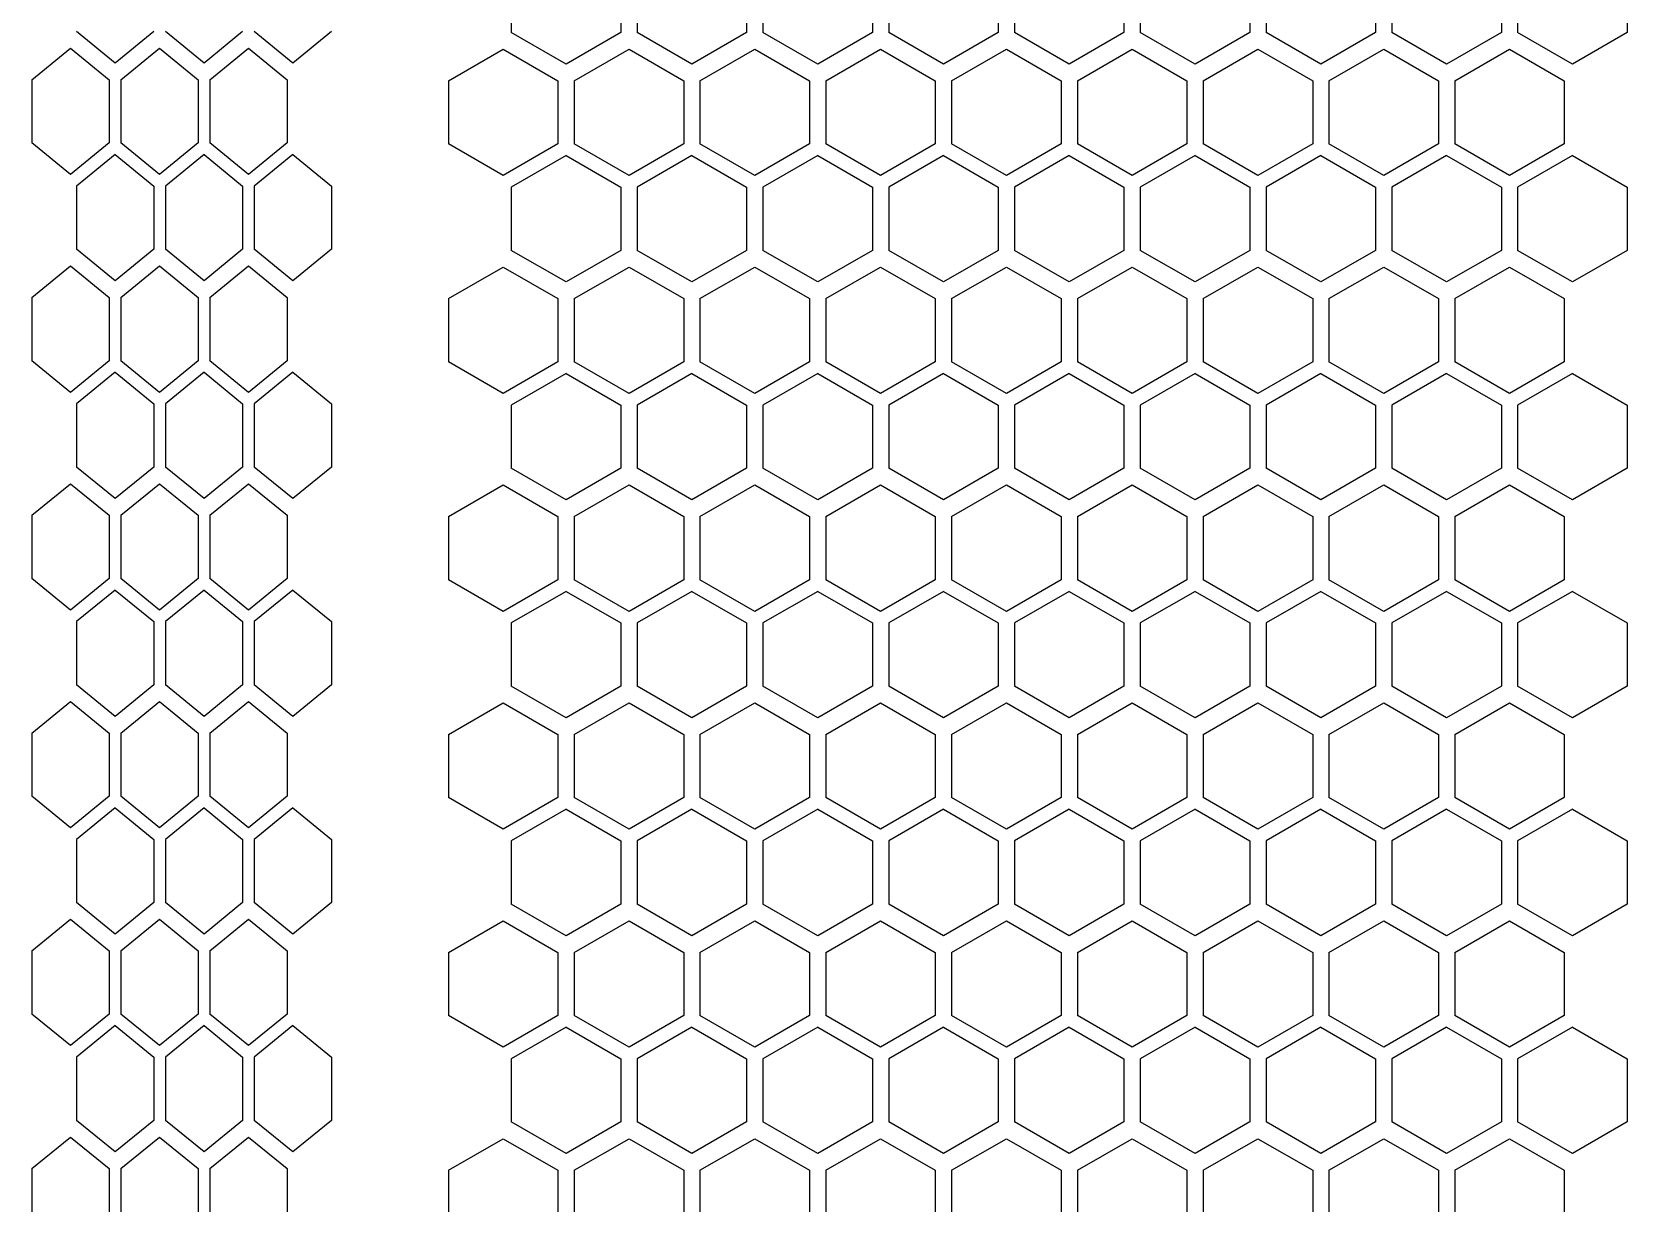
# Model space of a CAD drawing. Header units: millimetres. Extents: x 55614 to 110757, y -66981 to -47484.
# Drawn here: x 78229.6 to 78346.3, y -54762.7 to -54677.1 of the extents above; entities that cross this region are included whole.
import ezdxf

# ---------------------------------------------------------------- set-up
doc = ezdxf.new("R2010")
doc.units = ezdxf.units.MM
doc.layers.add('4215-0412-2-1_0', color=7, linetype='Continuous')
doc.layers.add('THICK', color=7, linetype='Continuous', lineweight=0)

# ---------------------------------------------------------------- blocks, each defined once
blk = doc.blocks.new('RU67I6756')
at = {"layer": '4215-0412-2-1_0', "color": 0, "linetype": 'Continuous'}
for p, q in [((24965.51, 16464.33), (24965.51, 16459.71)), ((24973.52, 16464.33), (24973.52, 16459.71)), ((24974.71, 16464.33), (24974.71, 16459.71)), ((24982.72, 16464.33), (24982.72, 16459.71)), ((24983.91, 16464.33), (24983.91, 16459.71)), ((24991.92, 16464.33), (24991.92, 16459.71)), ((24993.11, 16464.33), (24993.11, 16459.71)), ((25001.12, 16464.33), (25001.12, 16459.71)), ((25002.31, 16464.33), (25002.31, 16459.71)), ((25010.32, 16464.33), (25010.32, 16459.71)), ((25011.51, 16464.33), (25011.51, 16459.71)), ((25019.52, 16464.33), (25019.52, 16459.71)), ((25020.71, 16464.33), (25020.71, 16459.71)), ((25028.72, 16464.33), (25028.72, 16459.71)), ((25029.91, 16464.33), (25029.91, 16459.71)), ((25037.92, 16464.33), (25037.92, 16459.71)), ((25039.11, 16464.33), (25039.11, 16459.71)), ((25047.12, 16464.33), (25047.12, 16459.71)), ((24936.53, 16457.47), (24933.7, 16459.78)), ((24939.36, 16459.78), (24936.53, 16457.47)), ((24943.04, 16457.47), (24940.21, 16459.78)), ((24945.86, 16459.78), (24943.04, 16457.47)), ((24949.54, 16457.47), (24946.71, 16459.78)), ((24952.37, 16459.78), (24949.54, 16457.47)), ((24969.52, 16457.4), (24965.51, 16459.71)), ((24973.52, 16459.71), (24969.52, 16457.4)), ((24978.72, 16457.4), (24974.71, 16459.71)), ((24982.72, 16459.71), (24978.72, 16457.4)), ((24987.92, 16457.4), (24983.91, 16459.71)), ((24991.92, 16459.71), (24987.92, 16457.4)), ((24997.12, 16457.4), (24993.11, 16459.71)), ((25001.12, 16459.71), (24997.12, 16457.4)), ((25006.32, 16457.4), (25002.31, 16459.71)), ((25010.32, 16459.71), (25006.32, 16457.4)), ((25015.52, 16457.4), (25011.51, 16459.71)), ((25019.52, 16459.71), (25015.52, 16457.4)), ((25024.72, 16457.4), (25020.71, 16459.71)), ((25028.72, 16459.71), (25024.72, 16457.4)), ((25033.92, 16457.4), (25029.91, 16459.71)), ((25037.92, 16459.71), (25033.92, 16457.4)), ((25043.12, 16457.4), (25039.11, 16459.71)), ((25047.12, 16459.71), (25043.12, 16457.4)), ((24930.45, 16456.25), (24933.28, 16458.56)), ((24933.28, 16458.56), (24936.11, 16456.25)), ((24936.95, 16456.25), (24939.78, 16458.56)), ((24939.78, 16458.56), (24942.61, 16456.25)), ((24943.46, 16456.25), (24946.29, 16458.56)), ((24946.29, 16458.56), (24949.12, 16456.25)), ((24960.91, 16456.18), (24964.92, 16458.49)), ((24964.92, 16458.49), (24968.92, 16456.18)), ((24970.11, 16456.18), (24974.12, 16458.49)), ((24974.12, 16458.49), (24978.12, 16456.18)), ((24979.31, 16456.18), (24983.32, 16458.49)), ((24983.32, 16458.49), (24987.32, 16456.18)), ((24988.51, 16456.18), (24992.52, 16458.49)), ((24992.52, 16458.49), (24996.52, 16456.18)), ((24997.71, 16456.18), (25001.72, 16458.49)), ((25001.72, 16458.49), (25005.72, 16456.18)), ((25006.91, 16456.18), (25010.92, 16458.49)), ((25010.92, 16458.49), (25014.92, 16456.18)), ((25016.11, 16456.18), (25020.12, 16458.49)), ((25020.12, 16458.49), (25024.12, 16456.18)), ((25025.31, 16456.18), (25029.32, 16458.49)), ((25029.32, 16458.49), (25033.32, 16456.18)), ((25034.51, 16456.18), (25038.52, 16458.49)), ((25038.52, 16458.49), (25042.52, 16456.18)), ((24930.45, 16456.25), (24930.45, 16451.63)), ((24936.11, 16456.25), (24936.11, 16451.63)), ((24936.95, 16456.25), (24936.95, 16451.63)), ((24942.61, 16456.25), (24942.61, 16451.63)), ((24943.46, 16456.25), (24943.46, 16451.63)), ((24949.12, 16456.25), (24949.12, 16451.63)), ((24960.91, 16456.18), (24960.91, 16451.56)), ((24968.92, 16456.18), (24968.92, 16451.56)), ((24970.11, 16456.18), (24970.11, 16451.56)), ((24978.12, 16456.18), (24978.12, 16451.56)), ((24979.31, 16456.18), (24979.31, 16451.56)), ((24987.32, 16456.18), (24987.32, 16451.56)), ((24988.51, 16456.18), (24988.51, 16451.56)), ((24996.52, 16456.18), (24996.52, 16451.56)), ((24997.71, 16456.18), (24997.71, 16451.56)), ((25005.72, 16456.18), (25005.72, 16451.56)), ((25006.91, 16456.18), (25006.91, 16451.56)), ((25014.92, 16456.18), (25014.92, 16451.56)), ((25016.11, 16456.18), (25016.11, 16451.56)), ((25024.12, 16456.18), (25024.12, 16451.56)), ((25025.31, 16456.18), (25025.31, 16451.56)), ((25033.32, 16456.18), (25033.32, 16451.56)), ((25034.51, 16456.18), (25034.51, 16451.56)), ((25042.52, 16456.18), (25042.52, 16451.56)), ((24933.28, 16449.32), (24930.45, 16451.63)), ((24936.11, 16451.63), (24933.28, 16449.32)), ((24939.78, 16449.32), (24936.95, 16451.63)), ((24942.61, 16451.63), (24939.78, 16449.32)), ((24946.29, 16449.32), (24943.46, 16451.63)), ((24949.12, 16451.63), (24946.29, 16449.32)), ((24964.92, 16449.25), (24960.91, 16451.56)), ((24968.92, 16451.56), (24964.92, 16449.25)), ((24974.12, 16449.25), (24970.11, 16451.56)), ((24978.12, 16451.56), (24974.12, 16449.25)), ((24983.32, 16449.25), (24979.31, 16451.56)), ((24987.32, 16451.56), (24983.32, 16449.25)), ((24992.52, 16449.25), (24988.51, 16451.56)), ((24996.52, 16451.56), (24992.52, 16449.25)), ((25001.72, 16449.25), (24997.71, 16451.56)), ((25005.72, 16451.56), (25001.72, 16449.25)), ((25010.92, 16449.25), (25006.91, 16451.56)), ((25014.92, 16451.56), (25010.92, 16449.25)), ((25020.12, 16449.25), (25016.11, 16451.56)), ((25024.12, 16451.56), (25020.12, 16449.25)), ((25029.32, 16449.25), (25025.31, 16451.56)), ((25033.32, 16451.56), (25029.32, 16449.25)), ((25038.52, 16449.25), (25034.51, 16451.56)), ((25042.52, 16451.56), (25038.52, 16449.25)), ((24936.53, 16450.79), (24933.7, 16448.48)), ((24936.53, 16450.79), (24939.36, 16448.48)), ((24943.04, 16450.79), (24940.21, 16448.48)), ((24943.04, 16450.79), (24945.86, 16448.48)), ((24949.54, 16450.79), (24946.71, 16448.48)), ((24949.54, 16450.79), (24952.37, 16448.48)), ((24969.52, 16450.71), (24965.51, 16448.4)), ((24969.52, 16450.71), (24973.52, 16448.4)), ((24978.72, 16450.71), (24974.71, 16448.4)), ((24978.72, 16450.71), (24982.72, 16448.4)), ((24987.92, 16450.71), (24983.91, 16448.4)), ((24987.92, 16450.71), (24991.92, 16448.4)), ((24997.12, 16450.71), (24993.11, 16448.4)), ((24997.12, 16450.71), (25001.12, 16448.4)), ((25006.32, 16450.71), (25002.31, 16448.4)), ((25006.32, 16450.71), (25010.32, 16448.4)), ((25015.52, 16450.71), (25011.51, 16448.4)), ((25015.52, 16450.71), (25019.52, 16448.4)), ((25024.72, 16450.71), (25020.71, 16448.4)), ((25024.72, 16450.71), (25028.72, 16448.4)), ((25033.92, 16450.71), (25029.91, 16448.4)), ((25033.92, 16450.71), (25037.92, 16448.4)), ((25043.12, 16450.71), (25039.11, 16448.4)), ((25043.12, 16450.71), (25047.12, 16448.4)), ((24933.7, 16448.48), (24933.7, 16443.86)), ((24939.36, 16448.48), (24939.36, 16443.86)), ((24940.21, 16448.48), (24940.21, 16443.86)), ((24945.86, 16448.48), (24945.86, 16443.86)), ((24946.71, 16448.48), (24946.71, 16443.86)), ((24952.37, 16448.48), (24952.37, 16443.86)), ((24965.51, 16448.4), (24965.51, 16443.78)), ((24973.52, 16448.4), (24973.52, 16443.78)), ((24974.71, 16448.4), (24974.71, 16443.78)), ((24982.72, 16448.4), (24982.72, 16443.78)), ((24983.91, 16448.4), (24983.91, 16443.78)), ((24991.92, 16448.4), (24991.92, 16443.78)), ((24993.11, 16448.4), (24993.11, 16443.78)), ((25001.12, 16448.4), (25001.12, 16443.78)), ((25002.31, 16448.4), (25002.31, 16443.78)), ((25010.32, 16448.4), (25010.32, 16443.78)), ((25011.51, 16448.4), (25011.51, 16443.78)), ((25019.52, 16448.4), (25019.52, 16443.78)), ((25020.71, 16448.4), (25020.71, 16443.78)), ((25028.72, 16448.4), (25028.72, 16443.78)), ((25029.91, 16448.4), (25029.91, 16443.78)), ((25037.92, 16448.4), (25037.92, 16443.78)), ((25039.11, 16448.4), (25039.11, 16443.78)), ((25047.12, 16448.4), (25047.12, 16443.78)), ((24936.53, 16441.55), (24933.7, 16443.86)), ((24939.36, 16443.86), (24936.53, 16441.55)), ((24943.04, 16441.55), (24940.21, 16443.86)), ((24945.86, 16443.86), (24943.04, 16441.55)), ((24949.54, 16441.55), (24946.71, 16443.86)), ((24952.37, 16443.86), (24949.54, 16441.55)), ((24969.52, 16441.47), (24965.51, 16443.78)), ((24973.52, 16443.78), (24969.52, 16441.47)), ((24978.72, 16441.47), (24974.71, 16443.78)), ((24982.72, 16443.78), (24978.72, 16441.47)), ((24987.92, 16441.47), (24983.91, 16443.78)), ((24991.92, 16443.78), (24987.92, 16441.47)), ((24997.12, 16441.47), (24993.11, 16443.78)), ((25001.12, 16443.78), (24997.12, 16441.47)), ((25006.32, 16441.47), (25002.31, 16443.78)), ((25010.32, 16443.78), (25006.32, 16441.47)), ((25015.52, 16441.47), (25011.51, 16443.78)), ((25019.52, 16443.78), (25015.52, 16441.47)), ((25024.72, 16441.47), (25020.71, 16443.78)), ((25028.72, 16443.78), (25024.72, 16441.47)), ((25033.92, 16441.47), (25029.91, 16443.78)), ((25037.92, 16443.78), (25033.92, 16441.47)), ((25043.12, 16441.47), (25039.11, 16443.78)), ((25047.12, 16443.78), (25043.12, 16441.47)), ((24930.45, 16440.33), (24933.28, 16442.64)), ((24933.28, 16442.64), (24936.11, 16440.33)), ((24936.95, 16440.33), (24939.78, 16442.64)), ((24939.78, 16442.64), (24942.61, 16440.33)), ((24943.46, 16440.33), (24946.29, 16442.64)), ((24946.29, 16442.64), (24949.12, 16440.33)), ((24960.91, 16440.25), (24964.92, 16442.56)), ((24964.92, 16442.56), (24968.92, 16440.25)), ((24970.11, 16440.25), (24974.12, 16442.56)), ((24974.12, 16442.56), (24978.12, 16440.25)), ((24979.31, 16440.25), (24983.32, 16442.56)), ((24983.32, 16442.56), (24987.32, 16440.25)), ((24988.51, 16440.25), (24992.52, 16442.56)), ((24992.52, 16442.56), (24996.52, 16440.25)), ((24997.71, 16440.25), (25001.72, 16442.56)), ((25001.72, 16442.56), (25005.72, 16440.25)), ((25006.91, 16440.25), (25010.92, 16442.56)), ((25010.92, 16442.56), (25014.92, 16440.25)), ((25016.11, 16440.25), (25020.12, 16442.56)), ((25020.12, 16442.56), (25024.12, 16440.25)), ((25025.31, 16440.25), (25029.32, 16442.56)), ((25029.32, 16442.56), (25033.32, 16440.25)), ((25034.51, 16440.25), (25038.52, 16442.56)), ((25038.52, 16442.56), (25042.52, 16440.25)), ((24930.45, 16440.33), (24930.45, 16435.71)), ((24936.11, 16440.33), (24936.11, 16435.71)), ((24936.95, 16440.33), (24936.95, 16435.71)), ((24942.61, 16440.33), (24942.61, 16435.71)), ((24943.46, 16440.33), (24943.46, 16435.71)), ((24949.12, 16440.33), (24949.12, 16435.71)), ((24960.91, 16440.25), (24960.91, 16435.63)), ((24968.92, 16440.25), (24968.92, 16435.63)), ((24970.11, 16440.25), (24970.11, 16435.63)), ((24978.12, 16440.25), (24978.12, 16435.63)), ((24979.31, 16440.25), (24979.31, 16435.63)), ((24987.32, 16440.25), (24987.32, 16435.63)), ((24988.51, 16440.25), (24988.51, 16435.63)), ((24996.52, 16440.25), (24996.52, 16435.63)), ((24997.71, 16440.25), (24997.71, 16435.63)), ((25005.72, 16440.25), (25005.72, 16435.63)), ((25006.91, 16440.25), (25006.91, 16435.63)), ((25014.92, 16440.25), (25014.92, 16435.63)), ((25016.11, 16440.25), (25016.11, 16435.63)), ((25024.12, 16440.25), (25024.12, 16435.63)), ((25025.31, 16440.25), (25025.31, 16435.63)), ((25033.32, 16440.25), (25033.32, 16435.63)), ((25034.51, 16440.25), (25034.51, 16435.63)), ((25042.52, 16440.25), (25042.52, 16435.63)), ((24933.28, 16433.4), (24930.45, 16435.71)), ((24936.11, 16435.71), (24933.28, 16433.4)), ((24939.78, 16433.4), (24936.95, 16435.71)), ((24942.61, 16435.71), (24939.78, 16433.4)), ((24946.29, 16433.4), (24943.46, 16435.71)), ((24949.12, 16435.71), (24946.29, 16433.4)), ((24964.92, 16433.32), (24960.91, 16435.63)), ((24968.92, 16435.63), (24964.92, 16433.32)), ((24974.12, 16433.32), (24970.11, 16435.63)), ((24978.12, 16435.63), (24974.12, 16433.32)), ((24983.32, 16433.32), (24979.31, 16435.63)), ((24987.32, 16435.63), (24983.32, 16433.32)), ((24992.52, 16433.32), (24988.51, 16435.63)), ((24996.52, 16435.63), (24992.52, 16433.32)), ((25001.72, 16433.32), (24997.71, 16435.63)), ((25005.72, 16435.63), (25001.72, 16433.32)), ((25010.92, 16433.32), (25006.91, 16435.63)), ((25014.92, 16435.63), (25010.92, 16433.32)), ((25020.12, 16433.32), (25016.11, 16435.63)), ((25024.12, 16435.63), (25020.12, 16433.32)), ((25029.32, 16433.32), (25025.31, 16435.63)), ((25033.32, 16435.63), (25029.32, 16433.32)), ((25038.52, 16433.32), (25034.51, 16435.63)), ((25042.52, 16435.63), (25038.52, 16433.32)), ((24936.53, 16434.87), (24933.7, 16432.56)), ((24936.53, 16434.87), (24939.36, 16432.56)), ((24943.04, 16434.87), (24940.21, 16432.56)), ((24943.04, 16434.87), (24945.86, 16432.56)), ((24949.54, 16434.87), (24946.71, 16432.56)), ((24949.54, 16434.87), (24952.37, 16432.56)), ((24969.52, 16434.78), (24965.51, 16432.47)), ((24969.52, 16434.78), (24973.52, 16432.47)), ((24978.72, 16434.78), (24974.71, 16432.47)), ((24978.72, 16434.78), (24982.72, 16432.47)), ((24987.92, 16434.78), (24983.91, 16432.47)), ((24987.92, 16434.78), (24991.92, 16432.47)), ((24997.12, 16434.78), (24993.11, 16432.47)), ((24997.12, 16434.78), (25001.12, 16432.47)), ((25006.32, 16434.78), (25002.31, 16432.47)), ((25006.32, 16434.78), (25010.32, 16432.47)), ((25015.52, 16434.78), (25011.51, 16432.47)), ((25015.52, 16434.78), (25019.52, 16432.47)), ((25024.72, 16434.78), (25020.71, 16432.47)), ((25024.72, 16434.78), (25028.72, 16432.47)), ((25033.92, 16434.78), (25029.91, 16432.47)), ((25033.92, 16434.78), (25037.92, 16432.47)), ((25043.12, 16434.78), (25039.11, 16432.47)), ((25043.12, 16434.78), (25047.12, 16432.47)), ((24933.7, 16432.56), (24933.7, 16427.94)), ((24939.36, 16432.56), (24939.36, 16427.94)), ((24940.21, 16432.56), (24940.21, 16427.94)), ((24945.86, 16432.56), (24945.86, 16427.94)), ((24946.71, 16432.56), (24946.71, 16427.94)), ((24952.37, 16432.56), (24952.37, 16427.94)), ((24965.51, 16432.47), (24965.51, 16427.85)), ((24973.52, 16432.47), (24973.52, 16427.85)), ((24974.71, 16432.47), (24974.71, 16427.85)), ((24982.72, 16432.47), (24982.72, 16427.85)), ((24983.91, 16432.47), (24983.91, 16427.85)), ((24991.92, 16432.47), (24991.92, 16427.85)), ((24993.11, 16432.47), (24993.11, 16427.85)), ((25001.12, 16432.47), (25001.12, 16427.85)), ((25002.31, 16432.47), (25002.31, 16427.85)), ((25010.32, 16432.47), (25010.32, 16427.85)), ((25011.51, 16432.47), (25011.51, 16427.85)), ((25019.52, 16432.47), (25019.52, 16427.85)), ((25020.71, 16432.47), (25020.71, 16427.85)), ((25028.72, 16432.47), (25028.72, 16427.85)), ((25029.91, 16432.47), (25029.91, 16427.85)), ((25037.92, 16432.47), (25037.92, 16427.85)), ((25039.11, 16432.47), (25039.11, 16427.85)), ((25047.12, 16432.47), (25047.12, 16427.85)), ((24936.53, 16425.63), (24933.7, 16427.94)), ((24939.36, 16427.94), (24936.53, 16425.63)), ((24943.04, 16425.63), (24940.21, 16427.94)), ((24945.86, 16427.94), (24943.04, 16425.63)), ((24949.54, 16425.63), (24946.71, 16427.94)), ((24952.37, 16427.94), (24949.54, 16425.63)), ((24969.52, 16425.54), (24965.51, 16427.85)), ((24973.52, 16427.85), (24969.52, 16425.54)), ((24978.72, 16425.54), (24974.71, 16427.85)), ((24982.72, 16427.85), (24978.72, 16425.54)), ((24987.92, 16425.54), (24983.91, 16427.85)), ((24991.92, 16427.85), (24987.92, 16425.54)), ((24997.12, 16425.54), (24993.11, 16427.85)), ((25001.12, 16427.85), (24997.12, 16425.54)), ((25006.32, 16425.54), (25002.31, 16427.85)), ((25010.32, 16427.85), (25006.32, 16425.54)), ((25015.52, 16425.54), (25011.51, 16427.85)), ((25019.52, 16427.85), (25015.52, 16425.54)), ((25024.72, 16425.54), (25020.71, 16427.85)), ((25028.72, 16427.85), (25024.72, 16425.54)), ((25033.92, 16425.54), (25029.91, 16427.85)), ((25037.92, 16427.85), (25033.92, 16425.54)), ((25043.12, 16425.54), (25039.11, 16427.85)), ((25047.12, 16427.85), (25043.12, 16425.54)), ((24930.45, 16424.41), (24933.28, 16426.72)), ((24933.28, 16426.72), (24936.11, 16424.41)), ((24936.95, 16424.41), (24939.78, 16426.72)), ((24939.78, 16426.72), (24942.61, 16424.41)), ((24943.46, 16424.41), (24946.29, 16426.72)), ((24946.29, 16426.72), (24949.12, 16424.41)), ((24960.91, 16424.32), (24964.92, 16426.63)), ((24964.92, 16426.63), (24968.92, 16424.32)), ((24970.11, 16424.32), (24974.12, 16426.63)), ((24974.12, 16426.63), (24978.12, 16424.32)), ((24979.31, 16424.32), (24983.32, 16426.63)), ((24983.32, 16426.63), (24987.32, 16424.32)), ((24988.51, 16424.32), (24992.52, 16426.63)), ((24992.52, 16426.63), (24996.52, 16424.32)), ((24997.71, 16424.32), (25001.72, 16426.63)), ((25001.72, 16426.63), (25005.72, 16424.32)), ((25006.91, 16424.32), (25010.92, 16426.63)), ((25010.92, 16426.63), (25014.92, 16424.32)), ((25016.11, 16424.32), (25020.12, 16426.63)), ((25020.12, 16426.63), (25024.12, 16424.32)), ((25025.31, 16424.32), (25029.32, 16426.63)), ((25029.32, 16426.63), (25033.32, 16424.32)), ((25034.51, 16424.32), (25038.52, 16426.63)), ((25038.52, 16426.63), (25042.52, 16424.32)), ((24930.45, 16424.41), (24930.45, 16419.79)), ((24936.11, 16424.41), (24936.11, 16419.79)), ((24936.95, 16424.41), (24936.95, 16419.79)), ((24942.61, 16424.41), (24942.61, 16419.79)), ((24943.46, 16424.41), (24943.46, 16419.79)), ((24949.12, 16424.41), (24949.12, 16419.79)), ((24960.91, 16424.32), (24960.91, 16419.7)), ((24968.92, 16424.32), (24968.92, 16419.7)), ((24970.11, 16424.32), (24970.11, 16419.7)), ((24978.12, 16424.32), (24978.12, 16419.7)), ((24979.31, 16424.32), (24979.31, 16419.7)), ((24987.32, 16424.32), (24987.32, 16419.7)), ((24988.51, 16424.32), (24988.51, 16419.7)), ((24996.52, 16424.32), (24996.52, 16419.7)), ((24997.71, 16424.32), (24997.71, 16419.7)), ((25005.72, 16424.32), (25005.72, 16419.7)), ((25006.91, 16424.32), (25006.91, 16419.7)), ((25014.92, 16424.32), (25014.92, 16419.7)), ((25016.11, 16424.32), (25016.11, 16419.7)), ((25024.12, 16424.32), (25024.12, 16419.7)), ((25025.31, 16424.32), (25025.31, 16419.7)), ((25033.32, 16424.32), (25033.32, 16419.7)), ((25034.51, 16424.32), (25034.51, 16419.7)), ((25042.52, 16424.32), (25042.52, 16419.7)), ((24933.28, 16417.48), (24930.45, 16419.79)), ((24936.11, 16419.79), (24933.28, 16417.48)), ((24936.53, 16418.95), (24933.7, 16416.64)), ((24936.53, 16418.95), (24939.36, 16416.64)), ((24939.78, 16417.48), (24936.95, 16419.79)), ((24942.61, 16419.79), (24939.78, 16417.48)), ((24943.04, 16418.95), (24940.21, 16416.64)), ((24943.04, 16418.95), (24945.86, 16416.64)), ((24946.29, 16417.48), (24943.46, 16419.79)), ((24949.12, 16419.79), (24946.29, 16417.48)), ((24949.54, 16418.95), (24946.71, 16416.64)), ((24949.54, 16418.95), (24952.37, 16416.64)), ((24964.92, 16417.39), (24960.91, 16419.7)), ((24968.92, 16419.7), (24964.92, 16417.39)), ((24969.52, 16418.85), (24965.51, 16416.54)), ((24969.52, 16418.85), (24973.52, 16416.54)), ((24974.12, 16417.39), (24970.11, 16419.7)), ((24978.12, 16419.7), (24974.12, 16417.39)), ((24978.72, 16418.85), (24974.71, 16416.54)), ((24978.72, 16418.85), (24982.72, 16416.54)), ((24983.32, 16417.39), (24979.31, 16419.7)), ((24987.32, 16419.7), (24983.32, 16417.39)), ((24987.92, 16418.85), (24983.91, 16416.54)), ((24987.92, 16418.85), (24991.92, 16416.54)), ((24992.52, 16417.39), (24988.51, 16419.7)), ((24996.52, 16419.7), (24992.52, 16417.39)), ((24997.12, 16418.85), (24993.11, 16416.54)), ((24997.12, 16418.85), (25001.12, 16416.54)), ((25001.72, 16417.39), (24997.71, 16419.7)), ((25005.72, 16419.7), (25001.72, 16417.39)), ((25006.32, 16418.85), (25002.31, 16416.54)), ((25006.32, 16418.85), (25010.32, 16416.54)), ((25010.92, 16417.39), (25006.91, 16419.7)), ((25014.92, 16419.7), (25010.92, 16417.39)), ((25015.52, 16418.85), (25011.51, 16416.54)), ((25015.52, 16418.85), (25019.52, 16416.54)), ((25020.12, 16417.39), (25016.11, 16419.7)), ((25024.12, 16419.7), (25020.12, 16417.39)), ((25024.72, 16418.85), (25020.71, 16416.54)), ((25024.72, 16418.85), (25028.72, 16416.54)), ((25029.32, 16417.39), (25025.31, 16419.7)), ((25033.32, 16419.7), (25029.32, 16417.39)), ((25033.92, 16418.85), (25029.91, 16416.54)), ((25033.92, 16418.85), (25037.92, 16416.54)), ((25038.52, 16417.39), (25034.51, 16419.7)), ((25042.52, 16419.7), (25038.52, 16417.39)), ((25043.12, 16418.85), (25039.11, 16416.54)), ((25043.12, 16418.85), (25047.12, 16416.54)), ((24933.7, 16416.64), (24933.7, 16412.02)), ((24939.36, 16416.64), (24939.36, 16412.02)), ((24940.21, 16416.64), (24940.21, 16412.02)), ((24945.86, 16416.64), (24945.86, 16412.02)), ((24946.71, 16416.64), (24946.71, 16412.02)), ((24952.37, 16416.64), (24952.37, 16412.02)), ((24965.51, 16416.54), (24965.51, 16411.92)), ((24973.52, 16416.54), (24973.52, 16411.92)), ((24974.71, 16416.54), (24974.71, 16411.92)), ((24982.72, 16416.54), (24982.72, 16411.92)), ((24983.91, 16416.54), (24983.91, 16411.92)), ((24991.92, 16416.54), (24991.92, 16411.92)), ((24993.11, 16416.54), (24993.11, 16411.92)), ((25001.12, 16416.54), (25001.12, 16411.92)), ((25002.31, 16416.54), (25002.31, 16411.92)), ((25010.32, 16416.54), (25010.32, 16411.92)), ((25011.51, 16416.54), (25011.51, 16411.92)), ((25019.52, 16416.54), (25019.52, 16411.92)), ((25020.71, 16416.54), (25020.71, 16411.92)), ((25028.72, 16416.54), (25028.72, 16411.92)), ((25029.91, 16416.54), (25029.91, 16411.92)), ((25037.92, 16416.54), (25037.92, 16411.92)), ((25039.11, 16416.54), (25039.11, 16411.92)), ((25047.12, 16416.54), (25047.12, 16411.92)), ((24936.53, 16409.71), (24933.7, 16412.02)), ((24939.36, 16412.02), (24936.53, 16409.71)), ((24943.04, 16409.71), (24940.21, 16412.02)), ((24945.86, 16412.02), (24943.04, 16409.71)), ((24949.54, 16409.71), (24946.71, 16412.02)), ((24952.37, 16412.02), (24949.54, 16409.71)), ((24969.52, 16409.61), (24965.51, 16411.92)), ((24973.52, 16411.92), (24969.52, 16409.61)), ((24978.72, 16409.61), (24974.71, 16411.92)), ((24982.72, 16411.92), (24978.72, 16409.61)), ((24987.92, 16409.61), (24983.91, 16411.92)), ((24991.92, 16411.92), (24987.92, 16409.61)), ((24997.12, 16409.61), (24993.11, 16411.92)), ((25001.12, 16411.92), (24997.12, 16409.61)), ((25006.32, 16409.61), (25002.31, 16411.92)), ((25010.32, 16411.92), (25006.32, 16409.61)), ((25015.52, 16409.61), (25011.51, 16411.92)), ((25019.52, 16411.92), (25015.52, 16409.61)), ((25024.72, 16409.61), (25020.71, 16411.92)), ((25028.72, 16411.92), (25024.72, 16409.61)), ((25033.92, 16409.61), (25029.91, 16411.92)), ((25037.92, 16411.92), (25033.92, 16409.61)), ((25043.12, 16409.61), (25039.11, 16411.92)), ((25047.12, 16411.92), (25043.12, 16409.61)), ((24930.45, 16408.49), (24933.28, 16410.8)), ((24933.28, 16410.8), (24936.11, 16408.49)), ((24936.95, 16408.49), (24939.78, 16410.8)), ((24939.78, 16410.8), (24942.61, 16408.49)), ((24943.46, 16408.49), (24946.29, 16410.8)), ((24946.29, 16410.8), (24949.12, 16408.49)), ((24960.91, 16408.39), (24964.92, 16410.7)), ((24964.92, 16410.7), (24968.92, 16408.39)), ((24970.11, 16408.39), (24974.12, 16410.7)), ((24974.12, 16410.7), (24978.12, 16408.39)), ((24979.31, 16408.39), (24983.32, 16410.7)), ((24983.32, 16410.7), (24987.32, 16408.39)), ((24988.51, 16408.39), (24992.52, 16410.7)), ((24992.52, 16410.7), (24996.52, 16408.39)), ((24997.71, 16408.39), (25001.72, 16410.7)), ((25001.72, 16410.7), (25005.72, 16408.39)), ((25006.91, 16408.39), (25010.92, 16410.7)), ((25010.92, 16410.7), (25014.92, 16408.39)), ((25016.11, 16408.39), (25020.12, 16410.7)), ((25020.12, 16410.7), (25024.12, 16408.39)), ((25025.31, 16408.39), (25029.32, 16410.7)), ((25029.32, 16410.7), (25033.32, 16408.39)), ((25034.51, 16408.39), (25038.52, 16410.7)), ((25038.52, 16410.7), (25042.52, 16408.39)), ((24930.45, 16408.49), (24930.45, 16403.87)), ((24936.11, 16408.49), (24936.11, 16403.87)), ((24936.95, 16408.49), (24936.95, 16403.87)), ((24942.61, 16408.49), (24942.61, 16403.87)), ((24943.46, 16408.49), (24943.46, 16403.87)), ((24949.12, 16408.49), (24949.12, 16403.87)), ((24960.91, 16408.39), (24960.91, 16403.77)), ((24968.92, 16408.39), (24968.92, 16403.77)), ((24970.11, 16408.39), (24970.11, 16403.77)), ((24978.12, 16408.39), (24978.12, 16403.77)), ((24979.31, 16408.39), (24979.31, 16403.77)), ((24987.32, 16408.39), (24987.32, 16403.77)), ((24988.51, 16408.39), (24988.51, 16403.77)), ((24996.52, 16408.39), (24996.52, 16403.77)), ((24997.71, 16408.39), (24997.71, 16403.77)), ((25005.72, 16408.39), (25005.72, 16403.77)), ((25006.91, 16408.39), (25006.91, 16403.77)), ((25014.92, 16408.39), (25014.92, 16403.77)), ((25016.11, 16408.39), (25016.11, 16403.77)), ((25024.12, 16408.39), (25024.12, 16403.77)), ((25025.31, 16408.39), (25025.31, 16403.77)), ((25033.32, 16408.39), (25033.32, 16403.77)), ((25034.51, 16408.39), (25034.51, 16403.77)), ((25042.52, 16408.39), (25042.52, 16403.77)), ((24933.28, 16401.56), (24930.45, 16403.87)), ((24936.11, 16403.87), (24933.28, 16401.56)), ((24939.78, 16401.56), (24936.95, 16403.87)), ((24942.61, 16403.87), (24939.78, 16401.56)), ((24946.29, 16401.56), (24943.46, 16403.87)), ((24949.12, 16403.87), (24946.29, 16401.56)), ((24964.92, 16401.46), (24960.91, 16403.77)), ((24968.92, 16403.77), (24964.92, 16401.46)), ((24974.12, 16401.46), (24970.11, 16403.77)), ((24978.12, 16403.77), (24974.12, 16401.46)), ((24983.32, 16401.46), (24979.31, 16403.77)), ((24987.32, 16403.77), (24983.32, 16401.46)), ((24992.52, 16401.46), (24988.51, 16403.77)), ((24996.52, 16403.77), (24992.52, 16401.46)), ((25001.72, 16401.46), (24997.71, 16403.77)), ((25005.72, 16403.77), (25001.72, 16401.46)), ((25010.92, 16401.46), (25006.91, 16403.77)), ((25014.92, 16403.77), (25010.92, 16401.46)), ((25020.12, 16401.46), (25016.11, 16403.77)), ((25024.12, 16403.77), (25020.12, 16401.46)), ((25029.32, 16401.46), (25025.31, 16403.77)), ((25033.32, 16403.77), (25029.32, 16401.46)), ((25038.52, 16401.46), (25034.51, 16403.77)), ((25042.52, 16403.77), (25038.52, 16401.46)), ((24936.53, 16403.03), (24933.7, 16400.72)), ((24936.53, 16403.03), (24939.36, 16400.72)), ((24943.04, 16403.03), (24940.21, 16400.72)), ((24943.04, 16403.03), (24945.86, 16400.72)), ((24949.54, 16403.03), (24946.71, 16400.72)), ((24949.54, 16403.03), (24952.37, 16400.72)), ((24969.52, 16402.92), (24965.51, 16400.61)), ((24969.52, 16402.92), (24973.52, 16400.61)), ((24978.72, 16402.92), (24974.71, 16400.61)), ((24978.72, 16402.92), (24982.72, 16400.61)), ((24987.92, 16402.92), (24983.91, 16400.61)), ((24987.92, 16402.92), (24991.92, 16400.61)), ((24997.12, 16402.92), (24993.11, 16400.61)), ((24997.12, 16402.92), (25001.12, 16400.61)), ((25006.32, 16402.92), (25002.31, 16400.61)), ((25006.32, 16402.92), (25010.32, 16400.61)), ((25015.52, 16402.92), (25011.51, 16400.61)), ((25015.52, 16402.92), (25019.52, 16400.61)), ((25024.72, 16402.92), (25020.71, 16400.61)), ((25024.72, 16402.92), (25028.72, 16400.61)), ((25033.92, 16402.92), (25029.91, 16400.61)), ((25033.92, 16402.92), (25037.92, 16400.61)), ((25043.12, 16402.92), (25039.11, 16400.61)), ((25043.12, 16402.92), (25047.12, 16400.61)), ((24933.7, 16400.72), (24933.7, 16396.1)), ((24939.36, 16400.72), (24939.36, 16396.1)), ((24940.21, 16400.72), (24940.21, 16396.1)), ((24945.86, 16400.72), (24945.86, 16396.1)), ((24946.71, 16400.72), (24946.71, 16396.1)), ((24952.37, 16400.72), (24952.37, 16396.1)), ((24965.51, 16400.61), (24965.51, 16395.99)), ((24973.52, 16400.61), (24973.52, 16395.99)), ((24974.71, 16400.61), (24974.71, 16395.99)), ((24982.72, 16400.61), (24982.72, 16395.99)), ((24983.91, 16400.61), (24983.91, 16395.99)), ((24991.92, 16400.61), (24991.92, 16395.99)), ((24993.11, 16400.61), (24993.11, 16395.99)), ((25001.12, 16400.61), (25001.12, 16395.99)), ((25002.31, 16400.61), (25002.31, 16395.99)), ((25010.32, 16400.61), (25010.32, 16395.99)), ((25011.51, 16400.61), (25011.51, 16395.99)), ((25019.52, 16400.61), (25019.52, 16395.99)), ((25020.71, 16400.61), (25020.71, 16395.99)), ((25028.72, 16400.61), (25028.72, 16395.99)), ((25029.91, 16400.61), (25029.91, 16395.99)), ((25037.92, 16400.61), (25037.92, 16395.99)), ((25039.11, 16400.61), (25039.11, 16395.99)), ((25047.12, 16400.61), (25047.12, 16395.99)), ((24936.53, 16393.79), (24933.7, 16396.1)), ((24939.36, 16396.1), (24936.53, 16393.79)), ((24943.04, 16393.79), (24940.21, 16396.1)), ((24945.86, 16396.1), (24943.04, 16393.79)), ((24949.54, 16393.79), (24946.71, 16396.1)), ((24952.37, 16396.1), (24949.54, 16393.79)), ((24969.52, 16393.68), (24965.51, 16395.99)), ((24973.52, 16395.99), (24969.52, 16393.68)), ((24978.72, 16393.68), (24974.71, 16395.99)), ((24982.72, 16395.99), (24978.72, 16393.68)), ((24987.92, 16393.68), (24983.91, 16395.99)), ((24991.92, 16395.99), (24987.92, 16393.68)), ((24997.12, 16393.68), (24993.11, 16395.99)), ((25001.12, 16395.99), (24997.12, 16393.68)), ((25006.32, 16393.68), (25002.31, 16395.99)), ((25010.32, 16395.99), (25006.32, 16393.68)), ((25015.52, 16393.68), (25011.51, 16395.99)), ((25019.52, 16395.99), (25015.52, 16393.68)), ((25024.72, 16393.68), (25020.71, 16395.99)), ((25028.72, 16395.99), (25024.72, 16393.68)), ((25033.92, 16393.68), (25029.91, 16395.99)), ((25037.92, 16395.99), (25033.92, 16393.68)), ((25043.12, 16393.68), (25039.11, 16395.99)), ((25047.12, 16395.99), (25043.12, 16393.68)), ((24930.45, 16392.57), (24933.28, 16394.88)), ((24933.28, 16394.88), (24936.11, 16392.57)), ((24936.95, 16392.57), (24939.78, 16394.88)), ((24939.78, 16394.88), (24942.61, 16392.57)), ((24943.46, 16392.57), (24946.29, 16394.88)), ((24946.29, 16394.88), (24949.12, 16392.57)), ((24960.91, 16392.46), (24964.92, 16394.77)), ((24964.92, 16394.77), (24968.92, 16392.46)), ((24970.11, 16392.46), (24974.12, 16394.77)), ((24974.12, 16394.77), (24978.12, 16392.46)), ((24979.31, 16392.46), (24983.32, 16394.77)), ((24983.32, 16394.77), (24987.32, 16392.46)), ((24988.51, 16392.46), (24992.52, 16394.77)), ((24992.52, 16394.77), (24996.52, 16392.46)), ((24997.71, 16392.46), (25001.72, 16394.77)), ((25001.72, 16394.77), (25005.72, 16392.46)), ((25006.91, 16392.46), (25010.92, 16394.77)), ((25010.92, 16394.77), (25014.92, 16392.46)), ((25016.11, 16392.46), (25020.12, 16394.77)), ((25020.12, 16394.77), (25024.12, 16392.46)), ((25025.31, 16392.46), (25029.32, 16394.77)), ((25029.32, 16394.77), (25033.32, 16392.46)), ((25034.51, 16392.46), (25038.52, 16394.77)), ((25038.52, 16394.77), (25042.52, 16392.46)), ((24930.45, 16392.57), (24930.45, 16387.95)), ((24936.11, 16392.57), (24936.11, 16387.95)), ((24936.95, 16392.57), (24936.95, 16387.95)), ((24942.61, 16392.57), (24942.61, 16387.95)), ((24943.46, 16392.57), (24943.46, 16387.95)), ((24949.12, 16392.57), (24949.12, 16387.95)), ((24960.91, 16392.46), (24960.91, 16387.84)), ((24968.92, 16392.46), (24968.92, 16387.84)), ((24970.11, 16392.46), (24970.11, 16387.84)), ((24978.12, 16392.46), (24978.12, 16387.84)), ((24979.31, 16392.46), (24979.31, 16387.84)), ((24987.32, 16392.46), (24987.32, 16387.84)), ((24988.51, 16392.46), (24988.51, 16387.84)), ((24996.52, 16392.46), (24996.52, 16387.84)), ((24997.71, 16392.46), (24997.71, 16387.84)), ((25005.72, 16392.46), (25005.72, 16387.84)), ((25006.91, 16392.46), (25006.91, 16387.84)), ((25014.92, 16392.46), (25014.92, 16387.84)), ((25016.11, 16392.46), (25016.11, 16387.84)), ((25024.12, 16392.46), (25024.12, 16387.84)), ((25025.31, 16392.46), (25025.31, 16387.84)), ((25033.32, 16392.46), (25033.32, 16387.84)), ((25034.51, 16392.46), (25034.51, 16387.84)), ((25042.52, 16392.46), (25042.52, 16387.84)), ((24933.28, 16385.64), (24930.45, 16387.95)), ((24936.11, 16387.95), (24933.28, 16385.64)), ((24939.78, 16385.64), (24936.95, 16387.95)), ((24942.61, 16387.95), (24939.78, 16385.64)), ((24946.29, 16385.64), (24943.46, 16387.95)), ((24949.12, 16387.95), (24946.29, 16385.64)), ((24964.92, 16385.53), (24960.91, 16387.84)), ((24968.92, 16387.84), (24964.92, 16385.53)), ((24974.12, 16385.53), (24970.11, 16387.84)), ((24978.12, 16387.84), (24974.12, 16385.53)), ((24983.32, 16385.53), (24979.31, 16387.84)), ((24987.32, 16387.84), (24983.32, 16385.53)), ((24992.52, 16385.53), (24988.51, 16387.84)), ((24996.52, 16387.84), (24992.52, 16385.53)), ((25001.72, 16385.53), (24997.71, 16387.84)), ((25005.72, 16387.84), (25001.72, 16385.53)), ((25010.92, 16385.53), (25006.91, 16387.84)), ((25014.92, 16387.84), (25010.92, 16385.53)), ((25020.12, 16385.53), (25016.11, 16387.84)), ((25024.12, 16387.84), (25020.12, 16385.53)), ((25029.32, 16385.53), (25025.31, 16387.84)), ((25033.32, 16387.84), (25029.32, 16385.53)), ((25038.52, 16385.53), (25034.51, 16387.84)), ((25042.52, 16387.84), (25038.52, 16385.53)), ((24936.53, 16387.11), (24933.7, 16384.8)), ((24936.53, 16387.11), (24939.36, 16384.8)), ((24943.04, 16387.11), (24940.21, 16384.8)), ((24943.04, 16387.11), (24945.86, 16384.8)), ((24949.54, 16387.11), (24946.71, 16384.8)), ((24949.54, 16387.11), (24952.37, 16384.8)), ((24969.52, 16386.99), (24965.51, 16384.68)), ((24969.52, 16386.99), (24973.52, 16384.68)), ((24978.72, 16386.99), (24974.71, 16384.68)), ((24978.72, 16386.99), (24982.72, 16384.68)), ((24987.92, 16386.99), (24983.91, 16384.68)), ((24987.92, 16386.99), (24991.92, 16384.68)), ((24997.12, 16386.99), (24993.11, 16384.68)), ((24997.12, 16386.99), (25001.12, 16384.68)), ((25006.32, 16386.99), (25002.31, 16384.68)), ((25006.32, 16386.99), (25010.32, 16384.68)), ((25015.52, 16386.99), (25011.51, 16384.68)), ((25015.52, 16386.99), (25019.52, 16384.68)), ((25024.72, 16386.99), (25020.71, 16384.68)), ((25024.72, 16386.99), (25028.72, 16384.68)), ((25033.92, 16386.99), (25029.91, 16384.68)), ((25033.92, 16386.99), (25037.92, 16384.68)), ((25043.12, 16386.99), (25039.11, 16384.68)), ((25043.12, 16386.99), (25047.12, 16384.68)), ((24933.7, 16384.8), (24933.7, 16380.18)), ((24939.36, 16384.8), (24939.36, 16380.18)), ((24940.21, 16384.8), (24940.21, 16380.18)), ((24945.86, 16384.8), (24945.86, 16380.18)), ((24946.71, 16384.8), (24946.71, 16380.18)), ((24952.37, 16384.8), (24952.37, 16380.18)), ((24965.51, 16384.68), (24965.51, 16380.06)), ((24973.52, 16384.68), (24973.52, 16380.06)), ((24974.71, 16384.68), (24974.71, 16380.06)), ((24982.72, 16384.68), (24982.72, 16380.06)), ((24983.91, 16384.68), (24983.91, 16380.06)), ((24991.92, 16384.68), (24991.92, 16380.06)), ((24993.11, 16384.68), (24993.11, 16380.06)), ((25001.12, 16384.68), (25001.12, 16380.06)), ((25002.31, 16384.68), (25002.31, 16380.06)), ((25010.32, 16384.68), (25010.32, 16380.06)), ((25011.51, 16384.68), (25011.51, 16380.06)), ((25019.52, 16384.68), (25019.52, 16380.06)), ((25020.71, 16384.68), (25020.71, 16380.06)), ((25028.72, 16384.68), (25028.72, 16380.06)), ((25029.91, 16384.68), (25029.91, 16380.06)), ((25037.92, 16384.68), (25037.92, 16380.06)), ((25039.11, 16384.68), (25039.11, 16380.06)), ((25047.12, 16384.68), (25047.12, 16380.06)), ((24936.53, 16377.87), (24933.7, 16380.18)), ((24939.36, 16380.18), (24936.53, 16377.87)), ((24943.04, 16377.87), (24940.21, 16380.18)), ((24945.86, 16380.18), (24943.04, 16377.87)), ((24949.54, 16377.87), (24946.71, 16380.18)), ((24952.37, 16380.18), (24949.54, 16377.87)), ((24969.52, 16377.75), (24965.51, 16380.06)), ((24973.52, 16380.06), (24969.52, 16377.75)), ((24978.72, 16377.75), (24974.71, 16380.06)), ((24982.72, 16380.06), (24978.72, 16377.75)), ((24987.92, 16377.75), (24983.91, 16380.06)), ((24991.92, 16380.06), (24987.92, 16377.75)), ((24997.12, 16377.75), (24993.11, 16380.06)), ((25001.12, 16380.06), (24997.12, 16377.75)), ((25006.32, 16377.75), (25002.31, 16380.06)), ((25010.32, 16380.06), (25006.32, 16377.75)), ((25015.52, 16377.75), (25011.51, 16380.06)), ((25019.52, 16380.06), (25015.52, 16377.75)), ((25024.72, 16377.75), (25020.71, 16380.06)), ((25028.72, 16380.06), (25024.72, 16377.75)), ((25033.92, 16377.75), (25029.91, 16380.06)), ((25037.92, 16380.06), (25033.92, 16377.75)), ((25043.12, 16377.75), (25039.11, 16380.06)), ((25047.12, 16380.06), (25043.12, 16377.75)), ((24930.45, 16376.65), (24933.28, 16378.96)), ((24933.28, 16378.96), (24936.11, 16376.65)), ((24936.95, 16376.65), (24939.78, 16378.96)), ((24939.78, 16378.96), (24942.61, 16376.65)), ((24943.46, 16376.65), (24946.29, 16378.96)), ((24946.29, 16378.96), (24949.12, 16376.65)), ((24960.91, 16376.53), (24964.92, 16378.84)), ((24964.92, 16378.84), (24968.92, 16376.53)), ((24970.11, 16376.53), (24974.12, 16378.84)), ((24974.12, 16378.84), (24978.12, 16376.53)), ((24979.31, 16376.53), (24983.32, 16378.84)), ((24983.32, 16378.84), (24987.32, 16376.53)), ((24988.51, 16376.53), (24992.52, 16378.84)), ((24992.52, 16378.84), (24996.52, 16376.53)), ((24997.71, 16376.53), (25001.72, 16378.84)), ((25001.72, 16378.84), (25005.72, 16376.53)), ((25006.91, 16376.53), (25010.92, 16378.84)), ((25010.92, 16378.84), (25014.92, 16376.53)), ((25016.11, 16376.53), (25020.12, 16378.84)), ((25020.12, 16378.84), (25024.12, 16376.53)), ((25025.31, 16376.53), (25029.32, 16378.84)), ((25029.32, 16378.84), (25033.32, 16376.53)), ((25034.51, 16376.53), (25038.52, 16378.84)), ((25038.52, 16378.84), (25042.52, 16376.53)), ((24930.45, 16376.65), (24930.45, 16372.03)), ((24936.11, 16376.65), (24936.11, 16372.03)), ((24936.95, 16376.65), (24936.95, 16372.03)), ((24942.61, 16376.65), (24942.61, 16372.03)), ((24943.46, 16376.65), (24943.46, 16372.03)), ((24949.12, 16376.65), (24949.12, 16372.03)), ((24960.91, 16376.53), (24960.91, 16371.91)), ((24968.92, 16376.53), (24968.92, 16371.91)), ((24970.11, 16376.53), (24970.11, 16371.91)), ((24978.12, 16376.53), (24978.12, 16371.91)), ((24979.31, 16376.53), (24979.31, 16371.91)), ((24987.32, 16376.53), (24987.32, 16371.91)), ((24988.51, 16376.53), (24988.51, 16371.91)), ((24996.52, 16376.53), (24996.52, 16371.91)), ((24997.71, 16376.53), (24997.71, 16371.91)), ((25005.72, 16376.53), (25005.72, 16371.91)), ((25006.91, 16376.53), (25006.91, 16371.91)), ((25014.92, 16376.53), (25014.92, 16371.91)), ((25016.11, 16376.53), (25016.11, 16371.91)), ((25024.12, 16376.53), (25024.12, 16371.91)), ((25025.31, 16376.53), (25025.31, 16371.91)), ((25033.32, 16376.53), (25033.32, 16371.91)), ((25034.51, 16376.53), (25034.51, 16371.91)), ((25042.52, 16376.53), (25042.52, 16371.91))]:
    blk.add_line(p, q, dxfattribs=at)

msp = doc.modelspace()

# ---------------------------------------------------------------- block references
at = {"layer": 'THICK', "lineweight": -3}
msp.add_blockref('RU67I6756', (53299.141, -71136.859), dxfattribs=at)

doc.saveas('drawing.dxf')
